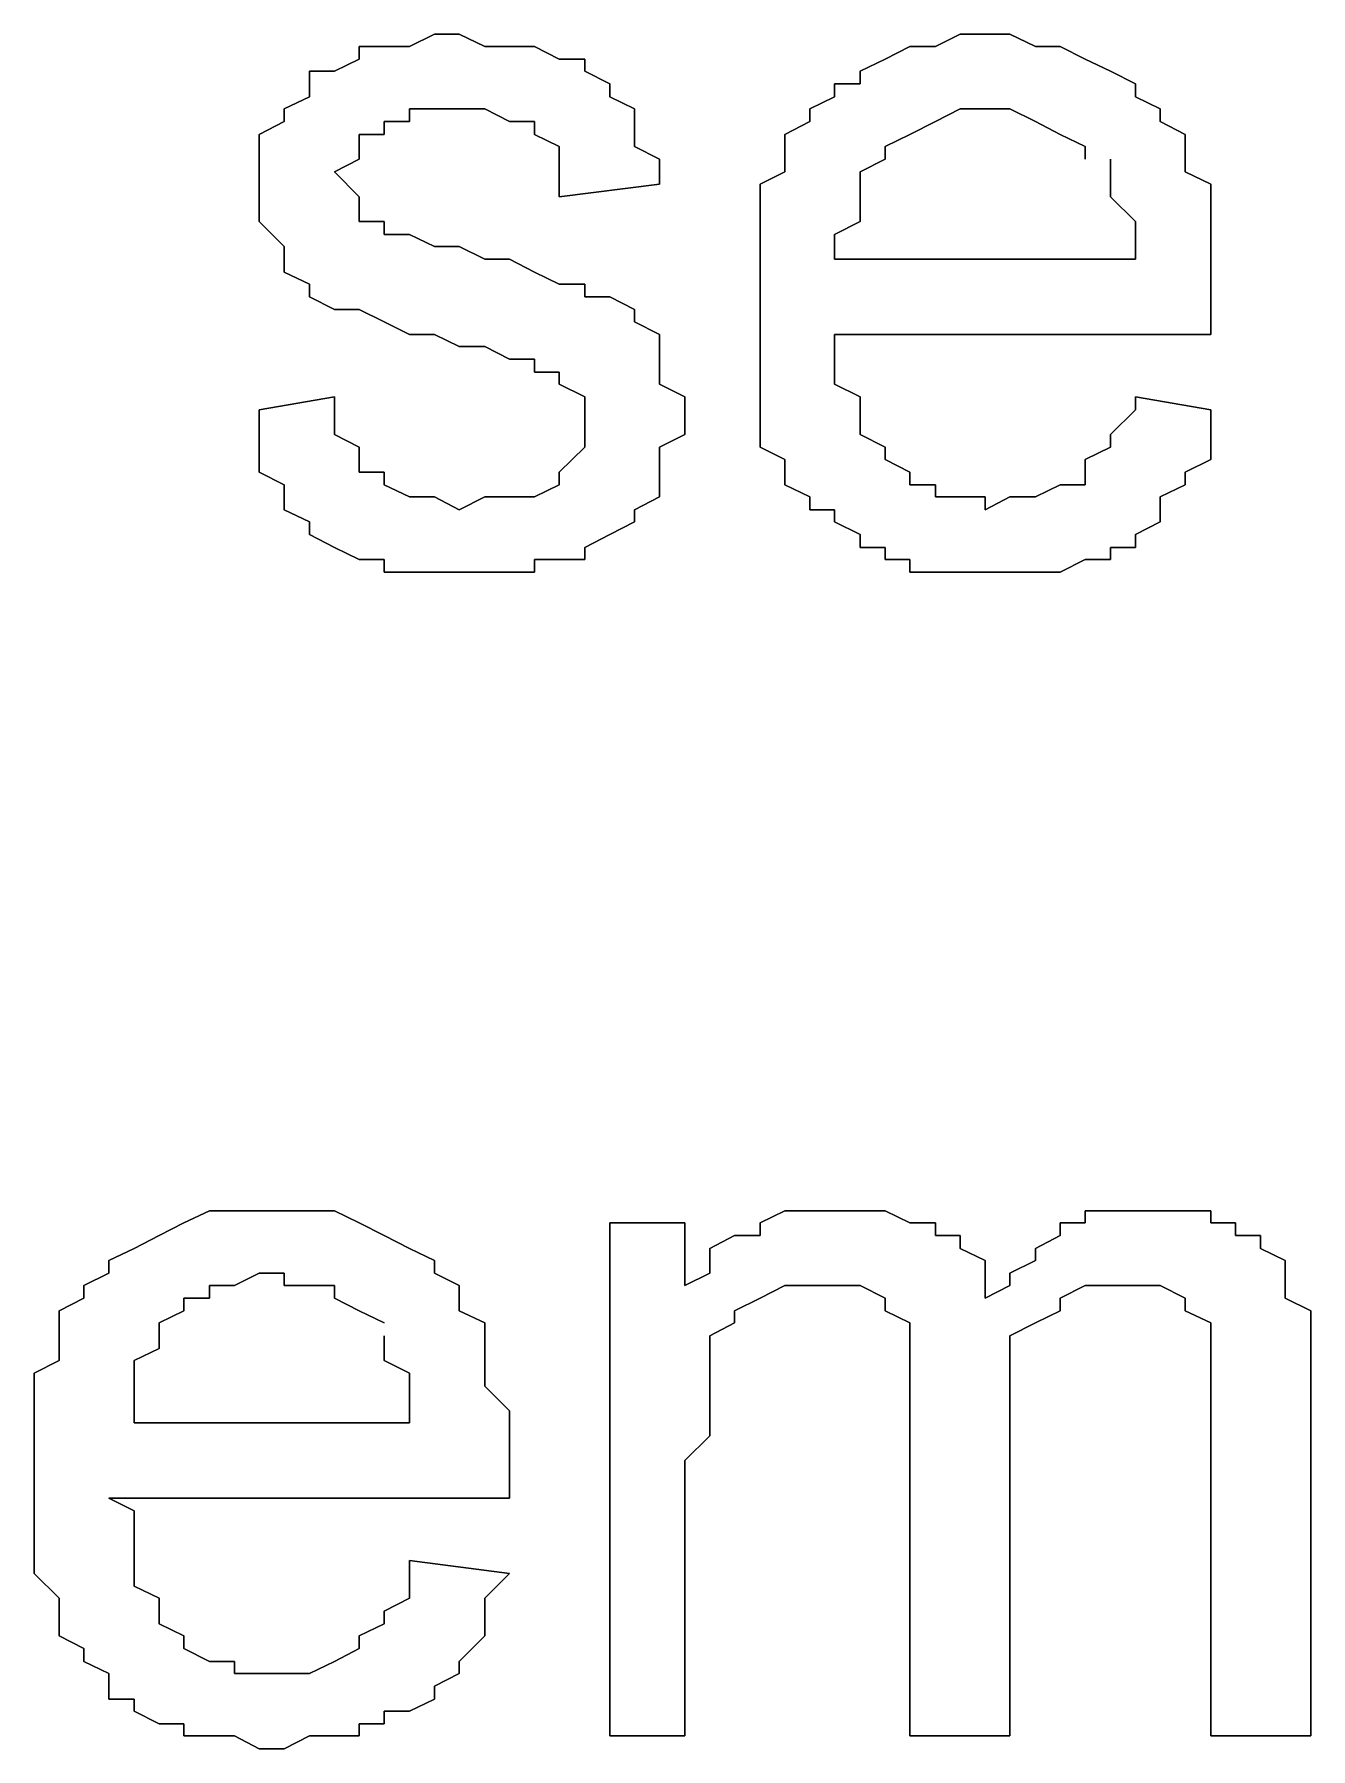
# Model space of a CAD drawing. Header units: metres. Extents: x 2.9 to 42.8, y 1.7 to 28.7.
# Drawn here: x 40.3931 to 40.573, y 24.5992 to 24.8408 of the extents above; entities that cross this region are included whole.
import ezdxf

# ---------------------------------------------------------------- set-up
doc = ezdxf.new("R2010")
doc.units = ezdxf.units.M
doc.layers.add('GRIS', color=8, linetype='Continuous')

msp = doc.modelspace()

# ---------------------------------------------------------------- linework, layer by layer
at = {"layer": 'GRIS', "lineweight": -3}
for points in [[(40.4424, 24.8391), (40.4389, 24.8391), (40.4424, 24.8391)], [(40.4389, 24.8391), (40.4389, 24.8373), (40.4389, 24.8391)], [(40.446, 24.8391), (40.4424, 24.8391), (40.446, 24.8391)], [(40.4495, 24.8408), (40.446, 24.8391), (40.4495, 24.8408)], [(40.453, 24.8408), (40.4495, 24.8408), (40.453, 24.8408)], [(40.4566, 24.8391), (40.453, 24.8408), (40.4566, 24.8391)], [(40.4601, 24.8391), (40.4566, 24.8391), (40.4601, 24.8391)], [(40.4636, 24.8391), (40.4601, 24.8391), (40.4636, 24.8391)], [(40.4671, 24.8373), (40.4636, 24.8391), (40.4671, 24.8373)], [(40.5165, 24.8391), (40.513, 24.8373), (40.5165, 24.8391)], [(40.5201, 24.8391), (40.5165, 24.8391), (40.5201, 24.8391)], [(40.5236, 24.8408), (40.5201, 24.8391), (40.5236, 24.8408)], [(40.5271, 24.8408), (40.5236, 24.8408), (40.5271, 24.8408)], [(40.5306, 24.8408), (40.5271, 24.8408), (40.5306, 24.8408)], [(40.5342, 24.8391), (40.5306, 24.8408), (40.5342, 24.8391)], [(40.5377, 24.8391), (40.5342, 24.8391), (40.5377, 24.8391)], [(40.5412, 24.8373), (40.5377, 24.8391), (40.5412, 24.8373)], [(40.4389, 24.8373), (40.4354, 24.8356), (40.4389, 24.8373)], [(40.4707, 24.8373), (40.4671, 24.8373), (40.4707, 24.8373)], [(40.4707, 24.8356), (40.4707, 24.8373), (40.4707, 24.8356)], [(40.513, 24.8373), (40.5095, 24.8356), (40.513, 24.8373)], [(40.5448, 24.8356), (40.5412, 24.8373), (40.5448, 24.8356)], [(40.4354, 24.8356), (40.4319, 24.8356), (40.4354, 24.8356)], [(40.4319, 24.8356), (40.4319, 24.8338), (40.4319, 24.8356)], [(40.4742, 24.8338), (40.4707, 24.8356), (40.4742, 24.8338)], [(40.5095, 24.8356), (40.5095, 24.8338), (40.5095, 24.8356)], [(40.5483, 24.8338), (40.5448, 24.8356), (40.5483, 24.8338)], [(40.4319, 24.832), (40.4283, 24.8303), (40.4319, 24.832)], [(40.4319, 24.8338), (40.4319, 24.832), (40.4319, 24.8338)], [(40.4742, 24.832), (40.4742, 24.8338), (40.4742, 24.832)], [(40.4777, 24.8303), (40.4742, 24.832), (40.4777, 24.8303)], [(40.5059, 24.832), (40.5024, 24.8303), (40.5059, 24.832)], [(40.5095, 24.8338), (40.5059, 24.8338), (40.5095, 24.8338)], [(40.5059, 24.8338), (40.5059, 24.832), (40.5059, 24.8338)], [(40.5483, 24.832), (40.5483, 24.8338), (40.5483, 24.832)], [(40.5518, 24.8303), (40.5483, 24.832), (40.5518, 24.8303)], [(40.4283, 24.8303), (40.4283, 24.8285), (40.4283, 24.8303)], [(40.446, 24.8285), (40.446, 24.8303), (40.446, 24.8285)], [(40.446, 24.8303), (40.4495, 24.8303), (40.446, 24.8303)], [(40.4495, 24.8303), (40.453, 24.8303), (40.4495, 24.8303)], [(40.453, 24.8303), (40.4566, 24.8303), (40.453, 24.8303)], [(40.4566, 24.8303), (40.4601, 24.8285), (40.4566, 24.8303)], [(40.4777, 24.8285), (40.4777, 24.8303), (40.4777, 24.8285)], [(40.5024, 24.8303), (40.5024, 24.8285), (40.5024, 24.8303)], [(40.5201, 24.8285), (40.5236, 24.8303), (40.5201, 24.8285)], [(40.5236, 24.8303), (40.5271, 24.8303), (40.5236, 24.8303)], [(40.5271, 24.8303), (40.5306, 24.8303), (40.5271, 24.8303)], [(40.5306, 24.8303), (40.5342, 24.8285), (40.5306, 24.8303)], [(40.5518, 24.8285), (40.5518, 24.8303), (40.5518, 24.8285)], [(40.4283, 24.8285), (40.4248, 24.8267), (40.4283, 24.8285)], [(40.4424, 24.8267), (40.4424, 24.8285), (40.4424, 24.8267)], [(40.4424, 24.8285), (40.446, 24.8285), (40.4424, 24.8285)], [(40.4601, 24.8285), (40.4636, 24.8285), (40.4601, 24.8285)], [(40.4636, 24.8285), (40.4636, 24.8267), (40.4636, 24.8285)], [(40.4777, 24.8267), (40.4777, 24.8285), (40.4777, 24.8267)], [(40.5024, 24.8285), (40.4989, 24.8267), (40.5024, 24.8285)], [(40.5165, 24.8267), (40.5201, 24.8285), (40.5165, 24.8267)], [(40.5342, 24.8285), (40.5377, 24.8267), (40.5342, 24.8285)], [(40.5553, 24.8267), (40.5518, 24.8285), (40.5553, 24.8267)], [(40.4248, 24.8267), (40.4248, 24.8232), (40.4248, 24.8267)], [(40.4389, 24.825), (40.4389, 24.8267), (40.4389, 24.825)], [(40.4389, 24.8267), (40.4424, 24.8267), (40.4389, 24.8267)], [(40.4389, 24.8232), (40.4389, 24.825), (40.4389, 24.8232)], [(40.4636, 24.8267), (40.4671, 24.825), (40.4636, 24.8267)], [(40.4671, 24.825), (40.4671, 24.8232), (40.4671, 24.825)], [(40.4777, 24.825), (40.4777, 24.8267), (40.4777, 24.825)], [(40.4812, 24.8232), (40.4777, 24.825), (40.4812, 24.8232)], [(40.4989, 24.8267), (40.4989, 24.825), (40.4989, 24.8267)], [(40.4989, 24.825), (40.4989, 24.8232), (40.4989, 24.825)], [(40.513, 24.825), (40.5165, 24.8267), (40.513, 24.825)], [(40.513, 24.8232), (40.513, 24.825), (40.513, 24.8232)], [(40.5377, 24.8267), (40.5412, 24.825), (40.5377, 24.8267)], [(40.5412, 24.825), (40.5412, 24.8232), (40.5412, 24.825)], [(40.5553, 24.825), (40.5553, 24.8267), (40.5553, 24.825)], [(40.5553, 24.8232), (40.5553, 24.825), (40.5553, 24.8232)], [(40.4248, 24.8232), (40.4248, 24.8214), (40.4248, 24.8232)], [(40.4354, 24.8214), (40.4389, 24.8232), (40.4354, 24.8214)], [(40.4671, 24.8232), (40.4671, 24.8214), (40.4671, 24.8232)], [(40.4812, 24.8197), (40.4812, 24.8232), (40.4812, 24.8197)], [(40.4989, 24.8232), (40.4989, 24.8214), (40.4989, 24.8232)], [(40.5095, 24.8214), (40.513, 24.8232), (40.5095, 24.8214)], [(40.5448, 24.8232), (40.5448, 24.8214), (40.5448, 24.8232)], [(40.5553, 24.8214), (40.5553, 24.8232), (40.5553, 24.8214)], [(40.4248, 24.8214), (40.4248, 24.8197), (40.4248, 24.8214)], [(40.4248, 24.8197), (40.4248, 24.8179), (40.4248, 24.8197)], [(40.4389, 24.8179), (40.4354, 24.8214), (40.4389, 24.8179)], [(40.4671, 24.8214), (40.4671, 24.8179), (40.4671, 24.8214)], [(40.4671, 24.8179), (40.4812, 24.8197), (40.4671, 24.8179)], [(40.4989, 24.8214), (40.4954, 24.8197), (40.4989, 24.8214)], [(40.4954, 24.8197), (40.4954, 24.8162), (40.4954, 24.8197)], [(40.5095, 24.8197), (40.5095, 24.8214), (40.5095, 24.8197)], [(40.5095, 24.8162), (40.5095, 24.8197), (40.5095, 24.8162)], [(40.5448, 24.8214), (40.5448, 24.8197), (40.5448, 24.8214)], [(40.5448, 24.8197), (40.5448, 24.8179), (40.5448, 24.8197)], [(40.5589, 24.8197), (40.5553, 24.8214), (40.5589, 24.8197)], [(40.5589, 24.8162), (40.5589, 24.8197), (40.5589, 24.8162)], [(40.4248, 24.8179), (40.4248, 24.8162), (40.4248, 24.8179)], [(40.4389, 24.8162), (40.4389, 24.8179), (40.4389, 24.8162)], [(40.5448, 24.8179), (40.5483, 24.8144), (40.5448, 24.8179)], [(40.4248, 24.8162), (40.4248, 24.8144), (40.4248, 24.8162)], [(40.4389, 24.8144), (40.4389, 24.8162), (40.4389, 24.8144)], [(40.4954, 24.8162), (40.4954, 24.8144), (40.4954, 24.8162)], [(40.5095, 24.8144), (40.5095, 24.8162), (40.5095, 24.8144)], [(40.5589, 24.8144), (40.5589, 24.8162), (40.5589, 24.8144)], [(40.4248, 24.8144), (40.4283, 24.8109), (40.4248, 24.8144)], [(40.4424, 24.8144), (40.4389, 24.8144), (40.4424, 24.8144)], [(40.4424, 24.8126), (40.4424, 24.8144), (40.4424, 24.8126)], [(40.446, 24.8126), (40.4424, 24.8126), (40.446, 24.8126)], [(40.4495, 24.8109), (40.446, 24.8126), (40.4495, 24.8109)], [(40.4954, 24.8144), (40.4954, 24.8126), (40.4954, 24.8144)], [(40.4954, 24.8126), (40.4954, 24.8091), (40.4954, 24.8126)], [(40.5059, 24.8126), (40.5095, 24.8144), (40.5059, 24.8126)], [(40.5059, 24.8091), (40.5059, 24.8126), (40.5059, 24.8091)], [(40.5483, 24.8144), (40.5483, 24.8126), (40.5483, 24.8144)], [(40.5483, 24.8126), (40.5483, 24.8091), (40.5483, 24.8126)], [(40.5589, 24.8126), (40.5589, 24.8144), (40.5589, 24.8126)], [(40.5589, 24.8091), (40.5589, 24.8126), (40.5589, 24.8091)], [(40.4283, 24.8109), (40.4283, 24.8091), (40.4283, 24.8109)], [(40.453, 24.8109), (40.4495, 24.8109), (40.453, 24.8109)], [(40.4566, 24.8091), (40.453, 24.8109), (40.4566, 24.8091)], [(40.4283, 24.8091), (40.4283, 24.8073), (40.4283, 24.8091)], [(40.4601, 24.8091), (40.4566, 24.8091), (40.4601, 24.8091)], [(40.4636, 24.8073), (40.4601, 24.8091), (40.4636, 24.8073)], [(40.4954, 24.8091), (40.4954, 24.8073), (40.4954, 24.8091)], [(40.5483, 24.8091), (40.5059, 24.8091), (40.5483, 24.8091)], [(40.5589, 24.8073), (40.5589, 24.8091), (40.5589, 24.8073)], [(40.4283, 24.8073), (40.4319, 24.8056), (40.4283, 24.8073)], [(40.4319, 24.8056), (40.4319, 24.8038), (40.4319, 24.8056)], [(40.4671, 24.8056), (40.4636, 24.8073), (40.4671, 24.8056)], [(40.4707, 24.8056), (40.4671, 24.8056), (40.4707, 24.8056)], [(40.4707, 24.8038), (40.4707, 24.8056), (40.4707, 24.8038)], [(40.4954, 24.8073), (40.4954, 24.8038), (40.4954, 24.8073)], [(40.5589, 24.8038), (40.5589, 24.8073), (40.5589, 24.8038)], [(40.4319, 24.8038), (40.4354, 24.802), (40.4319, 24.8038)], [(40.4742, 24.8038), (40.4707, 24.8038), (40.4742, 24.8038)], [(40.4777, 24.802), (40.4742, 24.8038), (40.4777, 24.802)], [(40.4954, 24.8038), (40.4954, 24.802), (40.4954, 24.8038)], [(40.5589, 24.802), (40.5589, 24.8038), (40.5589, 24.802)], [(40.4354, 24.802), (40.4389, 24.802), (40.4354, 24.802)], [(40.4389, 24.802), (40.4424, 24.8003), (40.4389, 24.802)], [(40.4424, 24.8003), (40.446, 24.7985), (40.4424, 24.8003)], [(40.4777, 24.8003), (40.4777, 24.802), (40.4777, 24.8003)], [(40.4812, 24.7985), (40.4777, 24.8003), (40.4812, 24.7985)], [(40.4954, 24.802), (40.4954, 24.8003), (40.4954, 24.802)], [(40.4954, 24.8003), (40.4954, 24.7968), (40.4954, 24.8003)], [(40.5589, 24.8003), (40.5589, 24.802), (40.5589, 24.8003)], [(40.5589, 24.7985), (40.5589, 24.8003), (40.5589, 24.7985)], [(40.446, 24.7985), (40.4495, 24.7985), (40.446, 24.7985)], [(40.4495, 24.7985), (40.453, 24.7968), (40.4495, 24.7985)], [(40.4812, 24.7968), (40.4812, 24.7985), (40.4812, 24.7968)], [(40.5059, 24.7968), (40.5059, 24.7985), (40.5059, 24.7968)], [(40.5059, 24.7985), (40.5589, 24.7985), (40.5059, 24.7985)], [(40.453, 24.7968), (40.4566, 24.7968), (40.453, 24.7968)], [(40.4566, 24.7968), (40.4601, 24.795), (40.4566, 24.7968)], [(40.4812, 24.7932), (40.4812, 24.7968), (40.4812, 24.7932)], [(40.4954, 24.7968), (40.4954, 24.795), (40.4954, 24.7968)], [(40.5059, 24.7932), (40.5059, 24.7968), (40.5059, 24.7932)], [(40.4601, 24.795), (40.4636, 24.795), (40.4601, 24.795)], [(40.4636, 24.795), (40.4636, 24.7932), (40.4636, 24.795)], [(40.4636, 24.7932), (40.4671, 24.7932), (40.4636, 24.7932)], [(40.4671, 24.7932), (40.4671, 24.7915), (40.4671, 24.7932)], [(40.4812, 24.7915), (40.4812, 24.7932), (40.4812, 24.7915)], [(40.4954, 24.795), (40.4954, 24.7932), (40.4954, 24.795)], [(40.4954, 24.7932), (40.4954, 24.7897), (40.4954, 24.7932)], [(40.5059, 24.7915), (40.5059, 24.7932), (40.5059, 24.7915)], [(40.4671, 24.7915), (40.4707, 24.7897), (40.4671, 24.7915)], [(40.4848, 24.7897), (40.4812, 24.7915), (40.4848, 24.7897)], [(40.5095, 24.7897), (40.5059, 24.7915), (40.5095, 24.7897)], [(40.4354, 24.7897), (40.4248, 24.7879), (40.4354, 24.7897)], [(40.4354, 24.7879), (40.4354, 24.7897), (40.4354, 24.7879)], [(40.4707, 24.7897), (40.4707, 24.7879), (40.4707, 24.7897)], [(40.4848, 24.7879), (40.4848, 24.7897), (40.4848, 24.7879)], [(40.4954, 24.7897), (40.4954, 24.7879), (40.4954, 24.7897)], [(40.5095, 24.7862), (40.5095, 24.7897), (40.5095, 24.7862)], [(40.5483, 24.7897), (40.5483, 24.7879), (40.5483, 24.7897)], [(40.5589, 24.7879), (40.5483, 24.7897), (40.5589, 24.7879)], [(40.4248, 24.7879), (40.4248, 24.7862), (40.4248, 24.7879)], [(40.4248, 24.7862), (40.4248, 24.7844), (40.4248, 24.7862)], [(40.4354, 24.7844), (40.4354, 24.7879), (40.4354, 24.7844)], [(40.4707, 24.7879), (40.4707, 24.7862), (40.4707, 24.7879)], [(40.4707, 24.7862), (40.4707, 24.7844), (40.4707, 24.7862)], [(40.4848, 24.7844), (40.4848, 24.7879), (40.4848, 24.7844)], [(40.4954, 24.7879), (40.4954, 24.7862), (40.4954, 24.7879)], [(40.4954, 24.7862), (40.4954, 24.7826), (40.4954, 24.7862)], [(40.5095, 24.7844), (40.5095, 24.7862), (40.5095, 24.7844)], [(40.5483, 24.7879), (40.5448, 24.7844), (40.5483, 24.7879)], [(40.5589, 24.7862), (40.5589, 24.7879), (40.5589, 24.7862)], [(40.5589, 24.7826), (40.5589, 24.7862), (40.5589, 24.7826)], [(40.4248, 24.7844), (40.4248, 24.7809), (40.4248, 24.7844)], [(40.4389, 24.7826), (40.4354, 24.7844), (40.4389, 24.7826)], [(40.4707, 24.7844), (40.4707, 24.7826), (40.4707, 24.7844)], [(40.4812, 24.7826), (40.4848, 24.7844), (40.4812, 24.7826)], [(40.513, 24.7826), (40.5095, 24.7844), (40.513, 24.7826)], [(40.5448, 24.7844), (40.5448, 24.7826), (40.5448, 24.7844)], [(40.4389, 24.7809), (40.4389, 24.7826), (40.4389, 24.7809)], [(40.4707, 24.7826), (40.4671, 24.7791), (40.4707, 24.7826)], [(40.4812, 24.7809), (40.4812, 24.7826), (40.4812, 24.7809)], [(40.4954, 24.7826), (40.4989, 24.7809), (40.4954, 24.7826)], [(40.513, 24.7809), (40.513, 24.7826), (40.513, 24.7809)], [(40.5448, 24.7826), (40.5412, 24.7809), (40.5448, 24.7826)], [(40.5589, 24.7809), (40.5589, 24.7826), (40.5589, 24.7809)], [(40.4248, 24.7809), (40.4248, 24.7791), (40.4248, 24.7809)], [(40.4248, 24.7791), (40.4283, 24.7773), (40.4248, 24.7791)], [(40.4389, 24.7791), (40.4389, 24.7809), (40.4389, 24.7791)], [(40.4424, 24.7791), (40.4389, 24.7791), (40.4424, 24.7791)], [(40.4424, 24.7773), (40.4424, 24.7791), (40.4424, 24.7773)], [(40.4671, 24.7791), (40.4671, 24.7773), (40.4671, 24.7791)], [(40.4812, 24.7791), (40.4812, 24.7809), (40.4812, 24.7791)], [(40.4812, 24.7756), (40.4812, 24.7791), (40.4812, 24.7756)], [(40.4989, 24.7809), (40.4989, 24.7791), (40.4989, 24.7809)], [(40.4989, 24.7791), (40.4989, 24.7773), (40.4989, 24.7791)], [(40.5165, 24.7791), (40.513, 24.7809), (40.5165, 24.7791)], [(40.5165, 24.7773), (40.5165, 24.7791), (40.5165, 24.7773)], [(40.5412, 24.7809), (40.5412, 24.7791), (40.5412, 24.7809)], [(40.5412, 24.7791), (40.5412, 24.7773), (40.5412, 24.7791)], [(40.5553, 24.7791), (40.5589, 24.7809), (40.5553, 24.7791)], [(40.5553, 24.7773), (40.5553, 24.7791), (40.5553, 24.7773)], [(40.4283, 24.7773), (40.4283, 24.7756), (40.4283, 24.7773)], [(40.446, 24.7756), (40.4424, 24.7773), (40.446, 24.7756)], [(40.4671, 24.7773), (40.4636, 24.7756), (40.4671, 24.7773)], [(40.4989, 24.7773), (40.5024, 24.7756), (40.4989, 24.7773)], [(40.5201, 24.7773), (40.5165, 24.7773), (40.5201, 24.7773)], [(40.5201, 24.7756), (40.5201, 24.7773), (40.5201, 24.7756)], [(40.5377, 24.7773), (40.5342, 24.7756), (40.5377, 24.7773)], [(40.5412, 24.7773), (40.5377, 24.7773), (40.5412, 24.7773)], [(40.5518, 24.7756), (40.5553, 24.7773), (40.5518, 24.7756)], [(40.4283, 24.7756), (40.4283, 24.7738), (40.4283, 24.7756)], [(40.4283, 24.7738), (40.4319, 24.7721), (40.4283, 24.7738)], [(40.4495, 24.7756), (40.446, 24.7756), (40.4495, 24.7756)], [(40.453, 24.7738), (40.4495, 24.7756), (40.453, 24.7738)], [(40.4566, 24.7756), (40.453, 24.7738), (40.4566, 24.7756)], [(40.4601, 24.7756), (40.4566, 24.7756), (40.4601, 24.7756)], [(40.4636, 24.7756), (40.4601, 24.7756), (40.4636, 24.7756)], [(40.4777, 24.7738), (40.4812, 24.7756), (40.4777, 24.7738)], [(40.4777, 24.7721), (40.4777, 24.7738), (40.4777, 24.7721)], [(40.5024, 24.7756), (40.5024, 24.7738), (40.5024, 24.7756)], [(40.5024, 24.7738), (40.5059, 24.7738), (40.5024, 24.7738)], [(40.5059, 24.7738), (40.5059, 24.7721), (40.5059, 24.7738)], [(40.5236, 24.7756), (40.5201, 24.7756), (40.5236, 24.7756)], [(40.5271, 24.7756), (40.5236, 24.7756), (40.5271, 24.7756)], [(40.5306, 24.7756), (40.5271, 24.7738), (40.5306, 24.7756)], [(40.5271, 24.7738), (40.5271, 24.7756), (40.5271, 24.7738)], [(40.5342, 24.7756), (40.5306, 24.7756), (40.5342, 24.7756)], [(40.5518, 24.7738), (40.5518, 24.7756), (40.5518, 24.7738)], [(40.5518, 24.7721), (40.5518, 24.7738), (40.5518, 24.7721)], [(40.4319, 24.7721), (40.4319, 24.7703), (40.4319, 24.7721)], [(40.4742, 24.7703), (40.4777, 24.7721), (40.4742, 24.7703)], [(40.5059, 24.7721), (40.5095, 24.7703), (40.5059, 24.7721)], [(40.5483, 24.7703), (40.5518, 24.7721), (40.5483, 24.7703)], [(40.4319, 24.7703), (40.4354, 24.7685), (40.4319, 24.7703)], [(40.4707, 24.7685), (40.4742, 24.7703), (40.4707, 24.7685)], [(40.5095, 24.7703), (40.5095, 24.7685), (40.5095, 24.7703)], [(40.5483, 24.7685), (40.5483, 24.7703), (40.5483, 24.7685)], [(40.4354, 24.7685), (40.4389, 24.7668), (40.4354, 24.7685)], [(40.4389, 24.7668), (40.4424, 24.7668), (40.4389, 24.7668)], [(40.4424, 24.7668), (40.4424, 24.765), (40.4424, 24.7668)], [(40.4636, 24.765), (40.4636, 24.7668), (40.4636, 24.765)], [(40.4636, 24.7668), (40.4671, 24.7668), (40.4636, 24.7668)], [(40.4671, 24.7668), (40.4707, 24.7668), (40.4671, 24.7668)], [(40.4707, 24.7668), (40.4707, 24.7685), (40.4707, 24.7668)], [(40.5095, 24.7685), (40.513, 24.7685), (40.5095, 24.7685)], [(40.513, 24.7685), (40.513, 24.7668), (40.513, 24.7685)], [(40.513, 24.7668), (40.5165, 24.7668), (40.513, 24.7668)], [(40.5165, 24.7668), (40.5165, 24.765), (40.5165, 24.7668)], [(40.5377, 24.765), (40.5412, 24.7668), (40.5377, 24.765)], [(40.5412, 24.7668), (40.5448, 24.7668), (40.5412, 24.7668)], [(40.5448, 24.7668), (40.5448, 24.7685), (40.5448, 24.7668)], [(40.5448, 24.7685), (40.5483, 24.7685), (40.5448, 24.7685)], [(40.4424, 24.765), (40.446, 24.765), (40.4424, 24.765)], [(40.446, 24.765), (40.4495, 24.765), (40.446, 24.765)], [(40.4495, 24.765), (40.453, 24.765), (40.4495, 24.765)], [(40.453, 24.765), (40.4566, 24.765), (40.453, 24.765)], [(40.4566, 24.765), (40.4601, 24.765), (40.4566, 24.765)], [(40.4601, 24.765), (40.4636, 24.765), (40.4601, 24.765)], [(40.5165, 24.765), (40.5201, 24.765), (40.5165, 24.765)], [(40.5201, 24.765), (40.5236, 24.765), (40.5201, 24.765)], [(40.5236, 24.765), (40.5271, 24.765), (40.5236, 24.765)], [(40.5271, 24.765), (40.5306, 24.765), (40.5271, 24.765)], [(40.5306, 24.765), (40.5342, 24.765), (40.5306, 24.765)], [(40.5342, 24.765), (40.5377, 24.765), (40.5342, 24.765)], [(40.4178, 24.675), (40.4142, 24.6733), (40.4178, 24.675)], [(40.4213, 24.675), (40.4178, 24.675), (40.4213, 24.675)], [(40.4248, 24.675), (40.4213, 24.675), (40.4248, 24.675)], [(40.4283, 24.675), (40.4248, 24.675), (40.4283, 24.675)], [(40.4319, 24.675), (40.4283, 24.675), (40.4319, 24.675)], [(40.4354, 24.675), (40.4319, 24.675), (40.4354, 24.675)], [(40.4389, 24.6733), (40.4354, 24.675), (40.4389, 24.6733)], [(40.4989, 24.675), (40.4954, 24.6733), (40.4989, 24.675)], [(40.5024, 24.675), (40.4989, 24.675), (40.5024, 24.675)], [(40.5059, 24.675), (40.5024, 24.675), (40.5059, 24.675)], [(40.5095, 24.675), (40.5059, 24.675), (40.5095, 24.675)], [(40.513, 24.675), (40.5095, 24.675), (40.513, 24.675)], [(40.5165, 24.6733), (40.513, 24.675), (40.5165, 24.6733)], [(40.5448, 24.675), (40.5412, 24.675), (40.5448, 24.675)], [(40.5412, 24.675), (40.5412, 24.6733), (40.5412, 24.675)], [(40.5483, 24.675), (40.5448, 24.675), (40.5483, 24.675)], [(40.5518, 24.675), (40.5483, 24.675), (40.5518, 24.675)], [(40.5553, 24.675), (40.5518, 24.675), (40.5553, 24.675)], [(40.5589, 24.675), (40.5553, 24.675), (40.5589, 24.675)], [(40.5589, 24.6733), (40.5589, 24.675), (40.5589, 24.6733)], [(40.4142, 24.6733), (40.4107, 24.6715), (40.4142, 24.6733)], [(40.4424, 24.6715), (40.4389, 24.6733), (40.4424, 24.6715)], [(40.4848, 24.6733), (40.4742, 24.6733), (40.4848, 24.6733)], [(40.4742, 24.6733), (40.4742, 24.601), (40.4742, 24.6733)], [(40.4848, 24.6645), (40.4848, 24.6733), (40.4848, 24.6645)], [(40.4954, 24.6733), (40.4954, 24.6715), (40.4954, 24.6733)], [(40.5201, 24.6733), (40.5165, 24.6733), (40.5201, 24.6733)], [(40.5201, 24.6715), (40.5201, 24.6733), (40.5201, 24.6715)], [(40.5412, 24.6733), (40.5377, 24.6733), (40.5412, 24.6733)], [(40.5377, 24.6733), (40.5377, 24.6715), (40.5377, 24.6733)], [(40.5624, 24.6733), (40.5589, 24.6733), (40.5624, 24.6733)], [(40.5624, 24.6715), (40.5624, 24.6733), (40.5624, 24.6715)], [(40.4107, 24.6715), (40.4072, 24.6697), (40.4107, 24.6715)], [(40.446, 24.6697), (40.4424, 24.6715), (40.446, 24.6697)], [(40.4918, 24.6715), (40.4883, 24.6697), (40.4918, 24.6715)], [(40.4954, 24.6715), (40.4918, 24.6715), (40.4954, 24.6715)], [(40.5236, 24.6715), (40.5201, 24.6715), (40.5236, 24.6715)], [(40.5236, 24.6697), (40.5236, 24.6715), (40.5236, 24.6697)], [(40.5377, 24.6715), (40.5342, 24.6697), (40.5377, 24.6715)], [(40.5659, 24.6715), (40.5624, 24.6715), (40.5659, 24.6715)], [(40.5659, 24.6697), (40.5659, 24.6715), (40.5659, 24.6697)], [(40.4072, 24.6697), (40.4036, 24.668), (40.4072, 24.6697)], [(40.4036, 24.668), (40.4036, 24.6662), (40.4036, 24.668)], [(40.4495, 24.668), (40.446, 24.6697), (40.4495, 24.668)], [(40.4495, 24.6662), (40.4495, 24.668), (40.4495, 24.6662)], [(40.4883, 24.6697), (40.4883, 24.668), (40.4883, 24.6697)], [(40.4883, 24.668), (40.4883, 24.6662), (40.4883, 24.668)], [(40.5271, 24.668), (40.5236, 24.6697), (40.5271, 24.668)], [(40.5271, 24.6645), (40.5271, 24.668), (40.5271, 24.6645)], [(40.5342, 24.668), (40.5306, 24.6662), (40.5342, 24.668)], [(40.5342, 24.6697), (40.5342, 24.668), (40.5342, 24.6697)], [(40.5694, 24.668), (40.5659, 24.6697), (40.5694, 24.668)], [(40.5694, 24.6662), (40.5694, 24.668), (40.5694, 24.6662)], [(40.4036, 24.6662), (40.4001, 24.6645), (40.4036, 24.6662)], [(40.4213, 24.6645), (40.4248, 24.6662), (40.4213, 24.6645)], [(40.4248, 24.6662), (40.4283, 24.6662), (40.4248, 24.6662)], [(40.4283, 24.6662), (40.4283, 24.6645), (40.4283, 24.6662)], [(40.453, 24.6645), (40.4495, 24.6662), (40.453, 24.6645)], [(40.4883, 24.6662), (40.4848, 24.6645), (40.4883, 24.6662)], [(40.5306, 24.6662), (40.5306, 24.6645), (40.5306, 24.6662)], [(40.5694, 24.6645), (40.5694, 24.6662), (40.5694, 24.6645)], [(40.4001, 24.6627), (40.3966, 24.6609), (40.4001, 24.6627)], [(40.4001, 24.6645), (40.4001, 24.6627), (40.4001, 24.6645)], [(40.4142, 24.6609), (40.4142, 24.6627), (40.4142, 24.6609)], [(40.4142, 24.6627), (40.4178, 24.6627), (40.4142, 24.6627)], [(40.4178, 24.6627), (40.4178, 24.6645), (40.4178, 24.6627)], [(40.4178, 24.6645), (40.4213, 24.6645), (40.4178, 24.6645)], [(40.4283, 24.6645), (40.4319, 24.6645), (40.4283, 24.6645)], [(40.4319, 24.6645), (40.4354, 24.6645), (40.4319, 24.6645)], [(40.4354, 24.6645), (40.4354, 24.6627), (40.4354, 24.6645)], [(40.4354, 24.6627), (40.4389, 24.6609), (40.4354, 24.6627)], [(40.453, 24.6627), (40.453, 24.6645), (40.453, 24.6627)], [(40.453, 24.6609), (40.453, 24.6627), (40.453, 24.6609)], [(40.4918, 24.6609), (40.4954, 24.6627), (40.4918, 24.6609)], [(40.4954, 24.6627), (40.4989, 24.6645), (40.4954, 24.6627)], [(40.4989, 24.6645), (40.5024, 24.6645), (40.4989, 24.6645)], [(40.5024, 24.6645), (40.5059, 24.6645), (40.5024, 24.6645)], [(40.5059, 24.6645), (40.5095, 24.6645), (40.5059, 24.6645)], [(40.5095, 24.6645), (40.513, 24.6627), (40.5095, 24.6645)], [(40.513, 24.6627), (40.513, 24.6609), (40.513, 24.6627)], [(40.5306, 24.6645), (40.5271, 24.6627), (40.5306, 24.6645)], [(40.5271, 24.6627), (40.5271, 24.6645), (40.5271, 24.6627)], [(40.5377, 24.6627), (40.5412, 24.6645), (40.5377, 24.6627)], [(40.5377, 24.6609), (40.5377, 24.6627), (40.5377, 24.6609)], [(40.5412, 24.6645), (40.5448, 24.6645), (40.5412, 24.6645)], [(40.5448, 24.6645), (40.5483, 24.6645), (40.5448, 24.6645)], [(40.5483, 24.6645), (40.5518, 24.6645), (40.5483, 24.6645)], [(40.5518, 24.6645), (40.5553, 24.6627), (40.5518, 24.6645)], [(40.5553, 24.6627), (40.5553, 24.6609), (40.5553, 24.6627)], [(40.5694, 24.6627), (40.5694, 24.6645), (40.5694, 24.6627)], [(40.573, 24.6609), (40.5694, 24.6627), (40.573, 24.6609)], [(40.3966, 24.6609), (40.3966, 24.6592), (40.3966, 24.6609)], [(40.4107, 24.6592), (40.4142, 24.6609), (40.4107, 24.6592)], [(40.4389, 24.6609), (40.4424, 24.6592), (40.4389, 24.6609)], [(40.4566, 24.6592), (40.453, 24.6609), (40.4566, 24.6592)], [(40.4918, 24.6592), (40.4918, 24.6609), (40.4918, 24.6592)], [(40.513, 24.6609), (40.5165, 24.6592), (40.513, 24.6609)], [(40.5342, 24.6592), (40.5377, 24.6609), (40.5342, 24.6592)], [(40.5553, 24.6609), (40.5589, 24.6592), (40.5553, 24.6609)], [(40.573, 24.6574), (40.573, 24.6609), (40.573, 24.6574)], [(40.3966, 24.6592), (40.3966, 24.6574), (40.3966, 24.6592)], [(40.4107, 24.6574), (40.4107, 24.6592), (40.4107, 24.6574)], [(40.4566, 24.6574), (40.4566, 24.6592), (40.4566, 24.6574)], [(40.4883, 24.6574), (40.4918, 24.6592), (40.4883, 24.6574)], [(40.5165, 24.6592), (40.5165, 24.6556), (40.5165, 24.6592)], [(40.5306, 24.6574), (40.5342, 24.6592), (40.5306, 24.6574)], [(40.5589, 24.6592), (40.5589, 24.6574), (40.5589, 24.6592)], [(40.3966, 24.6574), (40.3966, 24.6539), (40.3966, 24.6574)], [(40.4072, 24.6539), (40.4107, 24.6556), (40.4072, 24.6539)], [(40.4107, 24.6556), (40.4107, 24.6574), (40.4107, 24.6556)], [(40.4424, 24.6574), (40.4424, 24.6539), (40.4424, 24.6574)], [(40.4566, 24.6539), (40.4566, 24.6574), (40.4566, 24.6539)], [(40.4883, 24.6556), (40.4883, 24.6574), (40.4883, 24.6556)], [(40.4883, 24.6539), (40.4883, 24.6556), (40.4883, 24.6539)], [(40.5165, 24.6556), (40.5165, 24.6539), (40.5165, 24.6556)], [(40.5306, 24.6556), (40.5306, 24.6574), (40.5306, 24.6556)], [(40.5306, 24.6521), (40.5306, 24.6556), (40.5306, 24.6521)], [(40.5589, 24.6574), (40.5589, 24.6556), (40.5589, 24.6574)], [(40.5589, 24.6556), (40.5589, 24.6521), (40.5589, 24.6556)], [(40.573, 24.6556), (40.573, 24.6574), (40.573, 24.6556)], [(40.573, 24.6521), (40.573, 24.6556), (40.573, 24.6521)], [(40.3966, 24.6539), (40.3931, 24.6521), (40.3966, 24.6539)], [(40.4072, 24.6521), (40.4072, 24.6539), (40.4072, 24.6521)], [(40.4424, 24.6539), (40.446, 24.6521), (40.4424, 24.6539)], [(40.4566, 24.6521), (40.4566, 24.6539), (40.4566, 24.6521)], [(40.4883, 24.6521), (40.4883, 24.6539), (40.4883, 24.6521)], [(40.5165, 24.6539), (40.5165, 24.6521), (40.5165, 24.6539)], [(40.3931, 24.6521), (40.3931, 24.6503), (40.3931, 24.6521)], [(40.4072, 24.6503), (40.4072, 24.6521), (40.4072, 24.6503)], [(40.446, 24.6521), (40.446, 24.6503), (40.446, 24.6521)], [(40.4566, 24.6503), (40.4566, 24.6521), (40.4566, 24.6503)], [(40.4883, 24.6503), (40.4883, 24.6521), (40.4883, 24.6503)], [(40.5165, 24.6521), (40.5165, 24.6486), (40.5165, 24.6521)], [(40.5306, 24.6503), (40.5306, 24.6521), (40.5306, 24.6503)], [(40.5589, 24.6521), (40.5589, 24.6503), (40.5589, 24.6521)], [(40.573, 24.601), (40.573, 24.6521), (40.573, 24.601)], [(40.3931, 24.6503), (40.3931, 24.6486), (40.3931, 24.6503)], [(40.3931, 24.6486), (40.3931, 24.6451), (40.3931, 24.6486)], [(40.4072, 24.6468), (40.4072, 24.6503), (40.4072, 24.6468)], [(40.446, 24.6503), (40.446, 24.6468), (40.446, 24.6503)], [(40.4601, 24.6468), (40.4566, 24.6503), (40.4601, 24.6468)], [(40.4883, 24.6486), (40.4883, 24.6503), (40.4883, 24.6486)], [(40.4883, 24.6451), (40.4883, 24.6486), (40.4883, 24.6451)], [(40.5165, 24.6486), (40.5165, 24.601), (40.5165, 24.6486)], [(40.5306, 24.6468), (40.5306, 24.6503), (40.5306, 24.6468)], [(40.5589, 24.6503), (40.5589, 24.6468), (40.5589, 24.6503)], [(40.4072, 24.6451), (40.4072, 24.6468), (40.4072, 24.6451)], [(40.446, 24.6468), (40.446, 24.6451), (40.446, 24.6468)], [(40.4601, 24.6451), (40.4601, 24.6468), (40.4601, 24.6451)], [(40.5306, 24.6451), (40.5306, 24.6468), (40.5306, 24.6451)], [(40.5589, 24.6468), (40.5589, 24.601), (40.5589, 24.6468)], [(40.3931, 24.6451), (40.3931, 24.6433), (40.3931, 24.6451)], [(40.3931, 24.6433), (40.3931, 24.6398), (40.3931, 24.6433)], [(40.446, 24.6451), (40.4072, 24.6451), (40.446, 24.6451)], [(40.4601, 24.6433), (40.4601, 24.6451), (40.4601, 24.6433)], [(40.4601, 24.6398), (40.4601, 24.6433), (40.4601, 24.6398)], [(40.4848, 24.6398), (40.4883, 24.6433), (40.4848, 24.6398)], [(40.4883, 24.6433), (40.4883, 24.6451), (40.4883, 24.6433)], [(40.5306, 24.6433), (40.5306, 24.6451), (40.5306, 24.6433)], [(40.5306, 24.601), (40.5306, 24.6433), (40.5306, 24.601)], [(40.3931, 24.6398), (40.3931, 24.638), (40.3931, 24.6398)], [(40.4601, 24.638), (40.4601, 24.6398), (40.4601, 24.638)], [(40.4848, 24.601), (40.4848, 24.6398), (40.4848, 24.601)], [(40.3931, 24.638), (40.3931, 24.6362), (40.3931, 24.638)], [(40.3931, 24.6362), (40.3931, 24.6327), (40.3931, 24.6362)], [(40.4601, 24.6362), (40.4601, 24.638), (40.4601, 24.6362)], [(40.4601, 24.6345), (40.4601, 24.6362), (40.4601, 24.6345)], [(40.4072, 24.6327), (40.4036, 24.6345), (40.4072, 24.6327)], [(40.4036, 24.6345), (40.4601, 24.6345), (40.4036, 24.6345)], [(40.3931, 24.6327), (40.3931, 24.6309), (40.3931, 24.6327)], [(40.4072, 24.6292), (40.4072, 24.6327), (40.4072, 24.6292)], [(40.3931, 24.6309), (40.3931, 24.6274), (40.3931, 24.6309)], [(40.4072, 24.6274), (40.4072, 24.6292), (40.4072, 24.6274)], [(40.3931, 24.6274), (40.3931, 24.6257), (40.3931, 24.6274)], [(40.4072, 24.6239), (40.4072, 24.6274), (40.4072, 24.6239)], [(40.3931, 24.6257), (40.3931, 24.6239), (40.3931, 24.6257)], [(40.3931, 24.6239), (40.3966, 24.6204), (40.3931, 24.6239)], [(40.4072, 24.6221), (40.4072, 24.6239), (40.4072, 24.6221)], [(40.446, 24.6257), (40.446, 24.6221), (40.446, 24.6257)], [(40.4601, 24.6239), (40.446, 24.6257), (40.4601, 24.6239)], [(40.4566, 24.6204), (40.4601, 24.6239), (40.4566, 24.6204)], [(40.4107, 24.6204), (40.4072, 24.6221), (40.4107, 24.6204)], [(40.446, 24.6221), (40.446, 24.6204), (40.446, 24.6221)], [(40.3966, 24.6204), (40.3966, 24.6186), (40.3966, 24.6204)], [(40.4107, 24.6186), (40.4107, 24.6204), (40.4107, 24.6186)], [(40.446, 24.6204), (40.4424, 24.6186), (40.446, 24.6204)], [(40.4566, 24.6186), (40.4566, 24.6204), (40.4566, 24.6186)], [(40.3966, 24.6186), (40.3966, 24.6168), (40.3966, 24.6186)], [(40.3966, 24.6168), (40.3966, 24.6151), (40.3966, 24.6168)], [(40.4107, 24.6168), (40.4107, 24.6186), (40.4107, 24.6168)], [(40.4142, 24.6151), (40.4107, 24.6168), (40.4142, 24.6151)], [(40.4424, 24.6168), (40.4389, 24.6151), (40.4424, 24.6168)], [(40.4424, 24.6186), (40.4424, 24.6168), (40.4424, 24.6186)], [(40.4566, 24.6168), (40.4566, 24.6186), (40.4566, 24.6168)], [(40.4566, 24.6151), (40.4566, 24.6168), (40.4566, 24.6151)], [(40.3966, 24.6151), (40.4001, 24.6133), (40.3966, 24.6151)], [(40.4142, 24.6133), (40.4142, 24.6151), (40.4142, 24.6133)], [(40.4389, 24.6151), (40.4389, 24.6133), (40.4389, 24.6151)], [(40.453, 24.6115), (40.4566, 24.6151), (40.453, 24.6115)], [(40.4001, 24.6133), (40.4001, 24.6115), (40.4001, 24.6133)], [(40.4178, 24.6115), (40.4142, 24.6133), (40.4178, 24.6115)], [(40.4389, 24.6133), (40.4354, 24.6115), (40.4389, 24.6133)], [(40.4001, 24.6115), (40.4036, 24.6098), (40.4001, 24.6115)], [(40.4036, 24.6098), (40.4036, 24.608), (40.4036, 24.6098)], [(40.4213, 24.6115), (40.4178, 24.6115), (40.4213, 24.6115)], [(40.4213, 24.6098), (40.4213, 24.6115), (40.4213, 24.6098)], [(40.4248, 24.6098), (40.4213, 24.6098), (40.4248, 24.6098)], [(40.4283, 24.6098), (40.4248, 24.6098), (40.4283, 24.6098)], [(40.4319, 24.6098), (40.4283, 24.6098), (40.4319, 24.6098)], [(40.4354, 24.6115), (40.4319, 24.6098), (40.4354, 24.6115)], [(40.4495, 24.608), (40.453, 24.6098), (40.4495, 24.608)], [(40.453, 24.6098), (40.453, 24.6115), (40.453, 24.6098)], [(40.4036, 24.608), (40.4036, 24.6062), (40.4036, 24.608)], [(40.4495, 24.6062), (40.4495, 24.608), (40.4495, 24.6062)], [(40.4036, 24.6062), (40.4072, 24.6062), (40.4036, 24.6062)], [(40.4072, 24.6062), (40.4072, 24.6045), (40.4072, 24.6062)], [(40.446, 24.6045), (40.4495, 24.6062), (40.446, 24.6045)], [(40.4072, 24.6045), (40.4107, 24.6027), (40.4072, 24.6045)], [(40.4107, 24.6027), (40.4142, 24.6027), (40.4107, 24.6027)], [(40.4142, 24.6027), (40.4142, 24.601), (40.4142, 24.6027)], [(40.4389, 24.601), (40.4389, 24.6027), (40.4389, 24.601)], [(40.4389, 24.6027), (40.4424, 24.6027), (40.4389, 24.6027)], [(40.4424, 24.6027), (40.4424, 24.6045), (40.4424, 24.6027)], [(40.4424, 24.6045), (40.446, 24.6045), (40.4424, 24.6045)], [(40.4142, 24.601), (40.4178, 24.601), (40.4142, 24.601)], [(40.4178, 24.601), (40.4213, 24.601), (40.4178, 24.601)], [(40.4213, 24.601), (40.4248, 24.5992), (40.4213, 24.601)], [(40.4283, 24.5992), (40.4319, 24.601), (40.4283, 24.5992)], [(40.4319, 24.601), (40.4354, 24.601), (40.4319, 24.601)], [(40.4354, 24.601), (40.4389, 24.601), (40.4354, 24.601)], [(40.4742, 24.601), (40.4848, 24.601), (40.4742, 24.601)], [(40.5165, 24.601), (40.5306, 24.601), (40.5165, 24.601)], [(40.5589, 24.601), (40.573, 24.601), (40.5589, 24.601)], [(40.4248, 24.5992), (40.4283, 24.5992), (40.4248, 24.5992)]]:
    msp.add_lwpolyline(points, dxfattribs=at)

doc.saveas('drawing.dxf')
